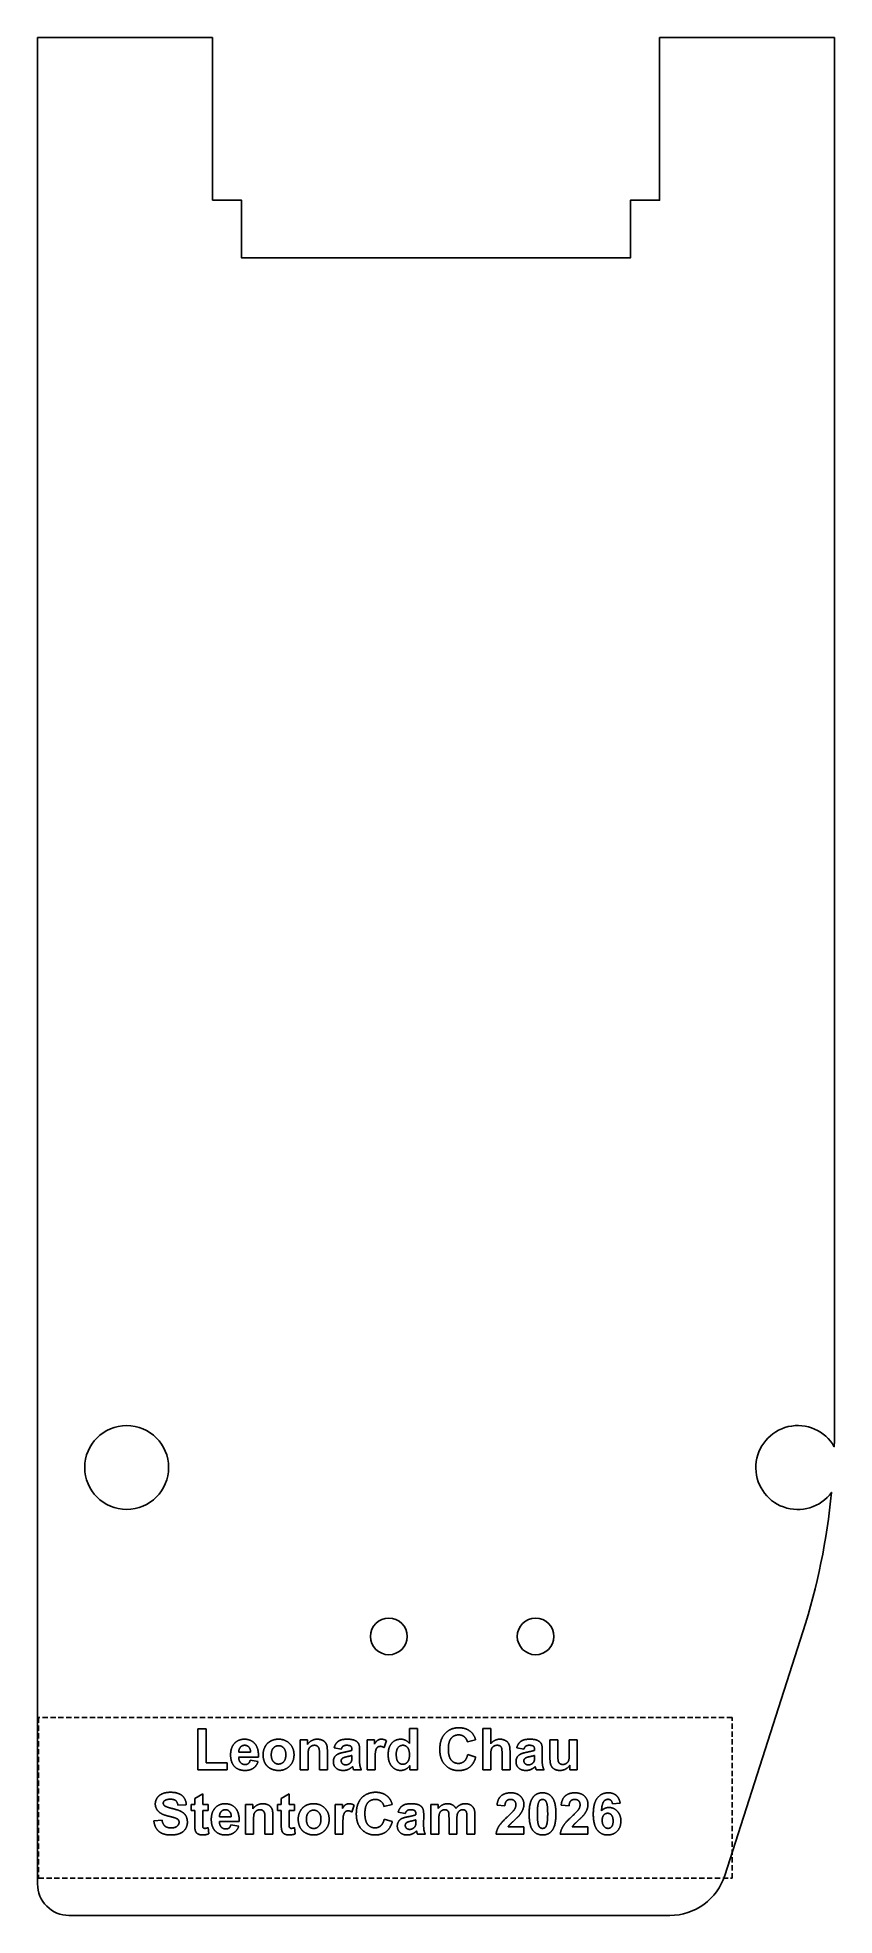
# Model space of a CAD drawing. Header units: millimetres. Extents: x -40 to 36, y -27 to 152.
import ezdxf

# ---------------------------------------------------------------- set-up
doc = ezdxf.new("R2010")
doc.units = ezdxf.units.MM
doc.linetypes.add('DASHED', pattern=[0.75, 0.5, -0.25])
doc.layers.get('0').update_dxf_attribs({"linetype": 'CONTINUOUS'})

msp = doc.modelspace()

# ---------------------------------------------------------------- linework, layer by layer
at = {"linetype": 'DASHED'}
for p, q in [((25.73, -7.74), (-40.4, -7.74)), ((-40.4, -7.74), (-40.4, -23.06)), ((25.73, -23.06), (25.73, -7.74)), ((-40.4, -23.06), (25.73, -23.06))]:
    msp.add_line(p, q, dxfattribs=at)
for p, q in [((-25.2, -12.72), (-25.2, -8.81)), ((-25.2, -8.81), (-24.41, -8.81)), ((-24.41, -8.81), (-24.41, -12.06)), ((-5.03, -10.2), (-5.03, -8.78)), ((-5.03, -8.78), (-4.28, -8.78)), ((-4.28, -8.78), (-4.28, -12.72)), ((1.96, -12.72), (1.96, -8.78)), ((1.96, -8.78), (2.72, -8.78)), ((2.72, -8.78), (2.72, -10.23)), ((-15.46, -12.72), (-15.46, -9.87)), ((-15.46, -9.87), (-14.76, -9.87)), ((-14.76, -9.87), (-14.76, -10.29)), ((-11.53, -10.74), (-12.21, -10.61)), ((-9.07, -12.72), (-9.07, -9.87)), ((-9.07, -9.87), (-8.37, -9.87)), ((-8.37, -9.87), (-8.37, -10.27)), ((-7.22, -9.94), (-7.45, -10.6)), ((1.28, -9.87), (0.49, -10.05)), ((5.89, -10.74), (5.2, -10.61)), ((8.37, -11.67), (8.37, -9.87)), ((8.37, -9.87), (9.12, -9.87)), ((9.12, -9.87), (9.12, -11.18)), ((10.21, -11.07), (10.21, -9.87)), ((10.21, -9.87), (10.96, -9.87)), ((10.96, -9.87), (10.96, -12.72)), ((-24.41, -12.06), (-22.43, -12.06)), ((-22.43, -12.06), (-22.43, -12.72)), ((-19.43, -11.51), (-21.32, -11.51)), ((-21.31, -11.05), (-20.18, -11.05)), ((-20.22, -11.81), (-19.47, -11.94)), ((-14.7, -11.43), (-14.7, -12.72)), ((-13.61, -12.72), (-13.61, -11.26)), ((-12.86, -10.95), (-12.86, -12.72)), ((-10.52, -10.86), (-10.52, -10.78)), ((-10.52, -11.5), (-10.52, -11.35)), ((-9.78, -10.9), (-9.79, -11.78)), ((-8.31, -11.84), (-8.31, -12.72)), ((-4.98, -12.72), (-4.98, -12.3)), ((0.52, -11.27), (1.29, -11.52)), ((2.72, -11.29), (2.72, -12.72)), ((3.8, -12.72), (3.8, -11.21)), ((4.56, -11.05), (4.56, -12.72)), ((6.9, -10.86), (6.9, -10.78)), ((6.9, -11.5), (6.9, -11.35)), ((7.64, -10.9), (7.63, -11.78)), ((10.26, -12.72), (10.26, -12.29)), ((-22.43, -12.72), (-25.2, -12.72)), ((-14.7, -12.72), (-15.46, -12.72)), ((-12.86, -12.72), (-13.61, -12.72)), ((-9.62, -12.72), (-10.36, -12.72)), ((-8.31, -12.72), (-9.07, -12.72)), ((-4.28, -12.72), (-4.98, -12.72)), ((2.72, -12.72), (1.96, -12.72)), ((4.56, -12.72), (3.8, -12.72)), ((7.8, -12.72), (7.06, -12.72)), ((10.96, -12.72), (10.26, -12.72)), ((-26.32, -16.05), (-27.11, -16.09)), ((-25.85, -16.61), (-25.85, -16.01)), ((-25.85, -16.01), (-25.51, -16.01)), ((-25.51, -15.44), (-24.75, -15)), ((-25.51, -16.01), (-25.51, -15.44)), ((-24.75, -15), (-24.75, -16.01)), ((-24.75, -16.01), (-24.24, -16.01)), ((-24.24, -16.01), (-24.24, -16.61)), ((-20.66, -18.86), (-20.66, -16.01)), ((-20.66, -16.01), (-19.96, -16.01)), ((-19.96, -16.01), (-19.96, -16.43)), ((-17.6, -16.61), (-17.6, -16.01)), ((-17.6, -16.01), (-17.26, -16.01)), ((-17.26, -15.44), (-16.5, -15)), ((-17.26, -16.01), (-17.26, -15.44)), ((-16.5, -15), (-16.5, -16.01)), ((-16.5, -16.01), (-15.99, -16.01)), ((-15.99, -16.01), (-15.99, -16.61)), ((-12.13, -18.86), (-12.13, -16.01)), ((-12.13, -16.01), (-11.43, -16.01)), ((-11.43, -16.01), (-11.43, -16.42)), ((-10.29, -16.09), (-10.52, -16.75)), ((-6.68, -16.01), (-7.46, -16.2)), ((-2.99, -16.01), (-2.29, -16.01)), ((-2.99, -18.86), (-2.99, -16.01)), ((-2.29, -16.01), (-2.29, -16.4)), ((4.07, -16.15), (3.32, -16.08)), ((10.19, -16.15), (9.44, -16.08)), ((15.06, -15.89), (14.33, -15.97)), ((-29.41, -17.58), (-28.63, -17.51)), ((-25.51, -16.61), (-25.85, -16.61)), ((-25.51, -17.86), (-25.51, -16.61)), ((-24.24, -16.61), (-24.75, -16.61)), ((-24.75, -16.61), (-24.75, -17.76)), ((-21.27, -17.66), (-23.16, -17.66)), ((-23.14, -17.19), (-22.02, -17.19)), ((-19.9, -17.57), (-19.9, -18.86)), ((-18.81, -18.86), (-18.81, -17.41)), ((-18.06, -17.09), (-18.06, -18.86)), ((-17.26, -16.61), (-17.6, -16.61)), ((-17.26, -17.86), (-17.26, -16.61)), ((-15.99, -16.61), (-16.5, -16.61)), ((-16.5, -16.61), (-16.5, -17.76)), ((-7.44, -17.42), (-6.67, -17.66)), ((-5.43, -16.88), (-6.11, -16.76)), ((-4.42, -17), (-4.42, -16.93)), ((-4.42, -17.64), (-4.42, -17.49)), ((-3.67, -17.05), (-3.68, -17.93)), ((-2.23, -17.48), (-2.23, -18.86)), ((-1.26, -18.86), (-1.26, -17.3)), ((-0.51, -17.49), (-0.51, -18.86)), ((0.45, -18.86), (0.45, -17.23)), ((1.21, -17.04), (1.21, -18.86)), ((-24.24, -18.23), (-24.17, -18.82)), ((-22.06, -17.96), (-21.31, -18.08)), ((-19.9, -18.86), (-20.66, -18.86)), ((-18.06, -18.86), (-18.81, -18.86)), ((-15.99, -18.23), (-15.92, -18.82)), ((-11.38, -18.86), (-12.13, -18.86)), ((-11.38, -17.98), (-11.38, -18.86)), ((-3.51, -18.86), (-4.26, -18.86)), ((-2.23, -18.86), (-2.99, -18.86)), ((-0.51, -18.86), (-1.26, -18.86)), ((1.21, -18.86), (0.45, -18.86)), ((5.88, -18.86), (3.23, -18.86)), ((4.38, -18.16), (5.88, -18.16)), ((5.88, -18.16), (5.88, -18.86)), ((11.99, -18.86), (9.35, -18.86)), ((10.49, -18.16), (11.99, -18.16)), ((11.99, -18.16), (11.99, -18.86))]:
    msp.add_line(p, q)
msp.add_lwpolyline([(-23.82, 136.9), (-23.82, 152.4), (-40.5, 152.4), (-40.5, -23.6, 0.414214), (-37.5, -26.6), (19.8, -26.6, 0.325907), (25.04, -22.78), (32.49, 0.43, 0.054023), (35.22, 13.72, -3.375809), (35.48, 18.07, 0.006382), (35.5, 19.68), (35.5, 152.4), (18.82, 152.4), (18.82, 136.9), (16.04, 136.9), (16.04, 131.4), (-21.04, 131.4), (-21.04, 136.9)], format="xyb", close=True)
for centre, radius in [((-32, 16.1), 4), ((-7, 0), 1.75), ((7, 0), 1.75)]:
    msp.add_circle(centre, radius)
for points in [[(-1.63, -9.26), (-1.13, -8.71), (-0.3, -8.71)], [(-0.3, -8.71), (0.42, -8.71), (0.87, -9.14)], [(-22.09, -11.31), (-22.09, -10.61), (-21.72, -10.2)], [(-21.72, -10.2), (-21.35, -9.8), (-20.78, -9.8)], [(-21.15, -10.56), (-21.31, -10.74), (-21.31, -11.05)], [(-20.74, -10.38), (-20.99, -10.38), (-21.15, -10.56)], [(-20.78, -9.8), (-20.15, -9.8), (-19.78, -10.22)], [(-20.35, -10.55), (-20.51, -10.38), (-20.74, -10.38)], [(-20.18, -11.05), (-20.19, -10.72), (-20.35, -10.55)], [(-19.78, -10.22), (-19.41, -10.64), (-19.43, -11.51)], [(-18.99, -11.25), (-18.99, -10.88), (-18.8, -10.52)], [(-18.8, -10.52), (-18.62, -10.17), (-18.28, -9.99)], [(-18.28, -9.99), (-17.94, -9.8), (-17.52, -9.8)], [(-18.01, -10.64), (-18.21, -10.87), (-18.21, -11.29)], [(-17.52, -10.42), (-17.81, -10.42), (-18.01, -10.64)], [(-17.52, -9.8), (-16.87, -9.8), (-16.46, -10.22)], [(-17.02, -10.64), (-17.22, -10.42), (-17.52, -10.42)], [(-16.82, -11.29), (-16.82, -10.87), (-17.02, -10.64)], [(-16.46, -10.22), (-16.04, -10.64), (-16.04, -11.28)], [(-14.76, -10.29), (-14.38, -9.8), (-13.82, -9.8)], [(-14.43, -10.49), (-14.59, -10.59), (-14.65, -10.77)], [(-14.08, -10.38), (-14.28, -10.38), (-14.43, -10.49)], [(-13.82, -10.46), (-13.93, -10.38), (-14.08, -10.38)], [(-13.82, -9.8), (-13.57, -9.8), (-13.36, -9.89)], [(-13.66, -10.67), (-13.71, -10.53), (-13.82, -10.46)], [(-13.61, -11.26), (-13.61, -10.8), (-13.66, -10.67)], [(-13.36, -9.89), (-13.15, -9.98), (-13.05, -10.12)], [(-13.05, -10.12), (-12.94, -10.26), (-12.9, -10.44)], [(-12.9, -10.44), (-12.86, -10.62), (-12.86, -10.95)], [(-12.21, -10.61), (-12.1, -10.2), (-11.82, -10)], [(-11.82, -10), (-11.54, -9.8), (-10.98, -9.8)], [(-11.35, -10.46), (-11.46, -10.54), (-11.53, -10.74)], [(-11.03, -10.38), (-11.23, -10.38), (-11.35, -10.46)], [(-10.63, -10.47), (-10.73, -10.38), (-11.03, -10.38)], [(-10.98, -9.8), (-10.47, -9.8), (-10.23, -9.92)], [(-10.52, -10.78), (-10.52, -10.57), (-10.63, -10.47)], [(-10.23, -9.92), (-9.98, -10.04), (-9.88, -10.23)], [(-9.88, -10.23), (-9.78, -10.41), (-9.78, -10.9)], [(-8.37, -10.27), (-8.19, -9.99), (-8.04, -9.89)], [(-8.08, -10.57), (-8.19, -10.65), (-8.25, -10.88)], [(-7.81, -10.48), (-7.97, -10.48), (-8.08, -10.57)], [(-8.04, -9.89), (-7.9, -9.8), (-7.72, -9.8)], [(-7.45, -10.6), (-7.64, -10.48), (-7.81, -10.48)], [(-7.72, -9.8), (-7.46, -9.8), (-7.22, -9.94)], [(-7.06, -11.28), (-7.06, -10.56), (-6.72, -10.18)], [(-6.72, -10.18), (-6.38, -9.8), (-5.86, -9.8)], [(-6.11, -10.59), (-6.29, -10.81), (-6.29, -11.23)], [(-5.66, -10.38), (-5.93, -10.38), (-6.11, -10.59)], [(-5.86, -9.8), (-5.38, -9.8), (-5.03, -10.2)], [(-5.21, -10.6), (-5.39, -10.38), (-5.66, -10.38)], [(-5.03, -11.3), (-5.03, -10.81), (-5.21, -10.6)], [(-2.14, -10.79), (-2.14, -9.8), (-1.63, -9.26)], [(-1.05, -9.71), (-1.32, -10.02), (-1.32, -10.73)], [(-1.32, -10.73), (-1.32, -11.47), (-1.05, -11.79)], [(-0.34, -9.39), (-0.78, -9.39), (-1.05, -9.71)], [(0.2, -9.57), (-0.02, -9.39), (-0.34, -9.39)], [(0.49, -10.05), (0.42, -9.75), (0.2, -9.57)], [(0.87, -9.14), (1.14, -9.39), (1.28, -9.87)], [(2.72, -10.23), (3.08, -9.8), (3.59, -9.8)], [(3, -10.47), (2.85, -10.56), (2.79, -10.75)], [(3.34, -10.38), (3.15, -10.38), (3, -10.47)], [(3.61, -10.45), (3.5, -10.38), (3.34, -10.38)], [(3.59, -9.8), (3.85, -9.8), (4.06, -9.9)], [(3.76, -10.64), (3.72, -10.52), (3.61, -10.45)], [(3.8, -11.21), (3.8, -10.76), (3.76, -10.64)], [(4.06, -9.9), (4.27, -10), (4.38, -10.15)], [(4.38, -10.15), (4.48, -10.3), (4.52, -10.48)], [(4.52, -10.48), (4.56, -10.66), (4.56, -11.05)], [(5.2, -10.61), (5.32, -10.2), (5.6, -10)], [(5.6, -10), (5.88, -9.8), (6.44, -9.8)], [(6.07, -10.46), (5.96, -10.54), (5.89, -10.74)], [(6.39, -10.38), (6.18, -10.38), (6.07, -10.46)], [(6.79, -10.47), (6.68, -10.38), (6.39, -10.38)], [(6.44, -9.8), (6.94, -9.8), (7.19, -9.92)], [(6.9, -10.78), (6.9, -10.57), (6.79, -10.47)], [(7.19, -9.92), (7.44, -10.04), (7.54, -10.23)], [(7.54, -10.23), (7.64, -10.41), (7.64, -10.9)], [(-21.81, -12.3), (-22.09, -11.91), (-22.09, -11.31)], [(-20.71, -12.78), (-21.45, -12.78), (-21.81, -12.3)], [(-21.32, -11.51), (-21.31, -11.85), (-21.14, -12.03)], [(-21.14, -12.03), (-20.96, -12.22), (-20.7, -12.22)], [(-20.7, -12.22), (-20.52, -12.22), (-20.4, -12.12)], [(-20.4, -12.12), (-20.28, -12.03), (-20.22, -11.81)], [(-19.47, -11.94), (-19.61, -12.35), (-19.93, -12.57)], [(-18.8, -12.09), (-18.99, -11.74), (-18.99, -11.25)], [(-18.26, -12.61), (-18.62, -12.43), (-18.8, -12.09)], [(-18.21, -11.29), (-18.21, -11.72), (-18.01, -11.94)], [(-18.01, -11.94), (-17.81, -12.17), (-17.52, -12.17)], [(-17.52, -12.17), (-17.22, -12.17), (-17.02, -11.94)], [(-16.46, -12.36), (-16.88, -12.78), (-17.51, -12.78)], [(-17.02, -11.94), (-16.82, -11.72), (-16.82, -11.29)], [(-16.04, -11.28), (-16.04, -11.93), (-16.46, -12.36)], [(-14.65, -10.77), (-14.7, -10.95), (-14.7, -11.43)], [(-12.29, -11.94), (-12.29, -11.7), (-12.18, -11.51)], [(-12.04, -12.54), (-12.29, -12.31), (-12.29, -11.94)], [(-12.18, -11.51), (-12.06, -11.32), (-11.85, -11.22)], [(-11.85, -11.22), (-11.65, -11.12), (-11.25, -11.04)], [(-11.39, -11.6), (-11.54, -11.7), (-11.54, -11.86)], [(-11.54, -11.86), (-11.54, -12.02), (-11.42, -12.14)], [(-11.42, -12.14), (-11.3, -12.25), (-11.12, -12.25)], [(-10.98, -11.46), (-11.29, -11.53), (-11.39, -11.6)], [(-11.25, -11.04), (-10.72, -10.94), (-10.52, -10.86)], [(-11.12, -12.25), (-10.91, -12.25), (-10.73, -12.12)], [(-10.52, -11.35), (-10.67, -11.4), (-10.98, -11.46)], [(-10.46, -12.41), (-10.65, -12.6), (-10.87, -12.69)], [(-10.73, -12.12), (-10.59, -12.02), (-10.55, -11.87)], [(-10.55, -11.87), (-10.52, -11.77), (-10.52, -11.5)], [(-10.43, -12.5), (-10.45, -12.43), (-10.46, -12.41)], [(-10.36, -12.72), (-10.39, -12.64), (-10.43, -12.5)], [(-9.79, -11.78), (-9.79, -12.16), (-9.75, -12.34)], [(-9.75, -12.34), (-9.71, -12.51), (-9.62, -12.72)], [(-8.25, -10.88), (-8.31, -11.11), (-8.31, -11.84)], [(-6.71, -12.39), (-7.06, -11.99), (-7.06, -11.28)], [(-5.87, -12.78), (-6.36, -12.78), (-6.71, -12.39)], [(-6.29, -11.23), (-6.29, -11.69), (-6.17, -11.89)], [(-6.17, -11.89), (-5.98, -12.19), (-5.66, -12.19)], [(-5.66, -12.19), (-5.4, -12.19), (-5.21, -11.97)], [(-4.98, -12.3), (-5.15, -12.54), (-5.39, -12.66)], [(-5.21, -11.97), (-5.03, -11.74), (-5.03, -11.3)], [(-1.64, -12.25), (-2.14, -11.71), (-2.14, -10.79)], [(-0.35, -12.79), (-1.13, -12.79), (-1.64, -12.25)], [(-1.05, -11.79), (-0.78, -12.11), (-0.36, -12.11)], [(-0.36, -12.11), (-0.04, -12.11), (0.19, -11.91)], [(0.7, -12.47), (0.29, -12.79), (-0.35, -12.79)], [(0.19, -11.91), (0.42, -11.7), (0.52, -11.27)], [(1.29, -11.52), (1.11, -12.16), (0.7, -12.47)], [(2.79, -10.75), (2.72, -10.93), (2.72, -11.29)], [(5.13, -11.94), (5.13, -11.7), (5.24, -11.51)], [(5.38, -12.54), (5.13, -12.31), (5.13, -11.94)], [(5.24, -11.51), (5.36, -11.32), (5.57, -11.22)], [(5.57, -11.22), (5.77, -11.12), (6.17, -11.04)], [(6.03, -11.6), (5.88, -11.7), (5.88, -11.86)], [(5.88, -11.86), (5.88, -12.02), (6, -12.14)], [(6, -12.14), (6.12, -12.25), (6.3, -12.25)], [(6.44, -11.46), (6.12, -11.53), (6.03, -11.6)], [(6.17, -11.04), (6.69, -10.94), (6.9, -10.86)], [(6.3, -12.25), (6.5, -12.25), (6.69, -12.12)], [(6.9, -11.35), (6.75, -11.4), (6.44, -11.46)], [(6.96, -12.41), (6.76, -12.6), (6.54, -12.69)], [(6.69, -12.12), (6.83, -12.02), (6.87, -11.87)], [(6.87, -11.87), (6.9, -11.77), (6.9, -11.5)], [(6.98, -12.5), (6.97, -12.43), (6.96, -12.41)], [(7.06, -12.72), (7.03, -12.64), (6.98, -12.5)], [(7.63, -11.78), (7.63, -12.16), (7.67, -12.34)], [(7.67, -12.34), (7.7, -12.51), (7.8, -12.72)], [(8.47, -12.3), (8.37, -12.07), (8.37, -11.67)], [(8.8, -12.66), (8.57, -12.53), (8.47, -12.3)], [(9.12, -11.18), (9.12, -11.78), (9.16, -11.91)], [(9.16, -11.91), (9.21, -12.05), (9.32, -12.13)], [(9.32, -12.13), (9.43, -12.21), (9.59, -12.21)], [(9.59, -12.21), (9.79, -12.21), (9.94, -12.1)], [(10.26, -12.29), (10.1, -12.52), (9.85, -12.65)], [(9.94, -12.1), (10.09, -12), (10.15, -11.84)], [(10.15, -11.84), (10.21, -11.68), (10.21, -11.07)], [(-19.93, -12.57), (-20.24, -12.78), (-20.71, -12.78)], [(-17.51, -12.78), (-17.91, -12.78), (-18.26, -12.61)], [(-11.34, -12.78), (-11.78, -12.78), (-12.04, -12.54)], [(-10.87, -12.69), (-11.09, -12.78), (-11.34, -12.78)], [(-5.39, -12.66), (-5.63, -12.78), (-5.87, -12.78)], [(6.07, -12.78), (5.63, -12.78), (5.38, -12.54)], [(6.54, -12.69), (6.32, -12.78), (6.07, -12.78)], [(9.32, -12.78), (9.03, -12.78), (8.8, -12.66)], [(9.85, -12.65), (9.6, -12.78), (9.32, -12.78)], [(-29.27, -15.96), (-29.27, -15.66), (-29.09, -15.4)], [(-28.9, -16.75), (-29.27, -16.43), (-29.27, -15.96)], [(-29.09, -15.4), (-28.92, -15.13), (-28.6, -15)], [(-28.6, -15), (-28.28, -14.86), (-27.83, -14.86)], [(-28.38, -15.66), (-28.51, -15.75), (-28.51, -15.9)], [(-28.51, -15.9), (-28.51, -16.04), (-28.39, -16.14)], [(-27.84, -15.52), (-28.18, -15.52), (-28.38, -15.66)], [(-27.33, -15.65), (-27.5, -15.52), (-27.84, -15.52)], [(-27.83, -14.86), (-27.09, -14.86), (-26.71, -15.18)], [(-27.11, -16.09), (-27.17, -15.78), (-27.33, -15.65)], [(-26.71, -15.18), (-26.34, -15.51), (-26.32, -16.05)], [(-23.56, -16.35), (-23.19, -15.95), (-22.62, -15.95)], [(-22.62, -15.95), (-21.99, -15.95), (-21.62, -16.37)], [(-19.96, -16.43), (-19.58, -15.95), (-19.02, -15.95)], [(-19.02, -15.95), (-18.77, -15.95), (-18.56, -16.04)], [(-18.56, -16.04), (-18.35, -16.13), (-18.25, -16.27)], [(-14.93, -16.13), (-14.59, -15.95), (-14.17, -15.95)], [(-14.17, -15.95), (-13.52, -15.95), (-13.11, -16.37)], [(-11.43, -16.42), (-11.25, -16.13), (-11.11, -16.04)], [(-11.11, -16.04), (-10.97, -15.95), (-10.78, -15.95)], [(-10.78, -15.95), (-10.53, -15.95), (-10.29, -16.09)], [(-10.1, -16.93), (-10.1, -15.95), (-9.59, -15.4)], [(-9.59, -15.4), (-9.08, -14.86), (-8.25, -14.86)], [(-9, -15.85), (-9.28, -16.17), (-9.28, -16.87)], [(-8.29, -15.54), (-8.73, -15.54), (-9, -15.85)], [(-7.76, -15.72), (-7.98, -15.54), (-8.29, -15.54)], [(-8.25, -14.86), (-7.53, -14.86), (-7.08, -15.29)], [(-7.46, -16.2), (-7.53, -15.89), (-7.76, -15.72)], [(-7.08, -15.29), (-6.81, -15.54), (-6.68, -16.01)], [(-5.71, -16.15), (-5.43, -15.95), (-4.88, -15.95)], [(-4.88, -15.95), (-4.37, -15.95), (-4.12, -16.07)], [(-4.12, -16.07), (-3.88, -16.19), (-3.78, -16.37)], [(-2.29, -16.4), (-1.92, -15.95), (-1.4, -15.95)], [(-1.4, -15.95), (-1.13, -15.95), (-0.93, -16.06)], [(-0.93, -16.06), (-0.73, -16.17), (-0.6, -16.4)], [(-0.6, -16.4), (-0.41, -16.17), (-0.19, -16.06)], [(-0.19, -16.06), (0.03, -15.95), (0.27, -15.95)], [(0.27, -15.95), (0.59, -15.95), (0.8, -16.07)], [(0.8, -16.07), (1.02, -16.2), (1.13, -16.45)], [(3.32, -16.08), (3.39, -15.45), (3.74, -15.18)], [(3.74, -15.18), (4.09, -14.91), (4.63, -14.91)], [(4.23, -15.68), (4.09, -15.82), (4.07, -16.15)], [(4.61, -15.54), (4.37, -15.54), (4.23, -15.68)], [(4.98, -15.67), (4.85, -15.54), (4.61, -15.54)], [(4.63, -14.91), (5.21, -14.91), (5.54, -15.22)], [(4.96, -16.52), (5.12, -16.29), (5.12, -16.06)], [(5.12, -16.06), (5.12, -15.81), (4.98, -15.67)], [(5.54, -15.22), (5.88, -15.54), (5.88, -16.01)], [(5.88, -16.01), (5.88, -16.27), (5.78, -16.51)], [(6.38, -16.91), (6.38, -15.8), (6.77, -15.31)], [(6.77, -15.31), (7.09, -14.91), (7.66, -14.91)], [(7.25, -15.94), (7.17, -16.23), (7.17, -16.92)], [(7.42, -15.62), (7.31, -15.71), (7.25, -15.94)], [(7.66, -15.54), (7.52, -15.54), (7.42, -15.62)], [(7.66, -14.91), (8.23, -14.91), (8.56, -15.32)], [(7.9, -15.62), (7.8, -15.54), (7.66, -15.54)], [(8.08, -15.97), (8.01, -15.71), (7.9, -15.62)], [(8.15, -16.92), (8.15, -16.23), (8.08, -15.97)], [(8.56, -15.32), (8.94, -15.8), (8.94, -16.92)], [(9.44, -16.08), (9.5, -15.45), (9.86, -15.18)], [(9.86, -15.18), (10.21, -14.91), (10.74, -14.91)], [(10.35, -15.68), (10.21, -15.82), (10.19, -16.15)], [(10.73, -15.54), (10.49, -15.54), (10.35, -15.68)], [(11.1, -15.67), (10.96, -15.54), (10.73, -15.54)], [(10.74, -14.91), (11.33, -14.91), (11.66, -15.22)], [(11.08, -16.52), (11.24, -16.29), (11.24, -16.06)], [(11.24, -16.06), (11.24, -15.81), (11.1, -15.67)], [(11.66, -15.22), (11.99, -15.54), (11.99, -16.01)], [(11.99, -16.01), (11.99, -16.27), (11.9, -16.51)], [(12.5, -16.95), (12.5, -15.87), (12.9, -15.39)], [(12.9, -15.39), (13.3, -14.91), (13.94, -14.91)], [(13.49, -15.75), (13.33, -15.96), (13.28, -16.64)], [(13.9, -15.53), (13.66, -15.53), (13.49, -15.75)], [(14.19, -15.64), (14.08, -15.53), (13.9, -15.53)], [(13.94, -14.91), (14.39, -14.91), (14.69, -15.16)], [(14.33, -15.97), (14.3, -15.75), (14.19, -15.64)], [(14.69, -15.16), (14.98, -15.41), (15.06, -15.89)], [(-28.93, -18.59), (-29.33, -18.24), (-29.41, -17.58)], [(-28.01, -17.14), (-28.64, -16.98), (-28.9, -16.75)], [(-28.63, -17.51), (-28.56, -17.9), (-28.35, -18.08)], [(-28.39, -16.14), (-28.24, -16.27), (-27.66, -16.41)], [(-27.37, -17.31), (-27.51, -17.26), (-28.01, -17.14)], [(-27.66, -16.41), (-27.08, -16.54), (-26.8, -16.69)], [(-27.08, -17.48), (-27.17, -17.38), (-27.37, -17.31)], [(-27.2, -18.1), (-27, -17.94), (-27, -17.72)], [(-27, -17.72), (-27, -17.58), (-27.08, -17.48)], [(-26.8, -16.69), (-26.52, -16.84), (-26.36, -17.09)], [(-26.21, -17.72), (-26.21, -18.06), (-26.39, -18.35)], [(-26.36, -17.09), (-26.21, -17.34), (-26.21, -17.72)], [(-25.48, -18.39), (-25.51, -18.26), (-25.51, -17.86)], [(-24.75, -17.76), (-24.75, -18.11), (-24.74, -18.17)], [(-23.93, -17.46), (-23.93, -16.75), (-23.56, -16.35)], [(-23.65, -18.44), (-23.93, -18.05), (-23.93, -17.46)], [(-23.16, -17.66), (-23.15, -17.99), (-22.98, -18.18)], [(-22.99, -16.7), (-23.15, -16.88), (-23.14, -17.19)], [(-22.58, -16.52), (-22.83, -16.52), (-22.99, -16.7)], [(-22.19, -16.69), (-22.35, -16.52), (-22.58, -16.52)], [(-22.02, -17.19), (-22.02, -16.87), (-22.19, -16.69)], [(-21.62, -16.37), (-21.25, -16.79), (-21.27, -17.66)], [(-19.85, -16.92), (-19.9, -17.09), (-19.9, -17.57)], [(-19.63, -16.63), (-19.79, -16.74), (-19.85, -16.92)], [(-19.28, -16.52), (-19.48, -16.52), (-19.63, -16.63)], [(-19.02, -16.6), (-19.13, -16.52), (-19.28, -16.52)], [(-18.86, -16.81), (-18.91, -16.67), (-19.02, -16.6)], [(-18.81, -17.41), (-18.81, -16.95), (-18.86, -16.81)], [(-18.25, -16.27), (-18.14, -16.41), (-18.1, -16.58)], [(-18.1, -16.58), (-18.06, -16.76), (-18.06, -17.09)], [(-17.23, -18.39), (-17.26, -18.26), (-17.26, -17.86)], [(-16.5, -17.76), (-16.5, -18.11), (-16.49, -18.17)], [(-15.64, -17.4), (-15.64, -17.02), (-15.45, -16.67)], [(-15.45, -18.23), (-15.64, -17.89), (-15.64, -17.4)], [(-15.45, -16.67), (-15.27, -16.32), (-14.93, -16.13)], [(-14.66, -16.79), (-14.86, -17.01), (-14.86, -17.44)], [(-14.86, -17.44), (-14.86, -17.86), (-14.66, -18.09)], [(-14.16, -16.56), (-14.46, -16.56), (-14.66, -16.79)], [(-13.67, -16.79), (-13.87, -16.56), (-14.16, -16.56)], [(-13.47, -17.43), (-13.47, -17.01), (-13.67, -16.79)], [(-13.67, -18.09), (-13.47, -17.86), (-13.47, -17.43)], [(-13.11, -16.37), (-12.69, -16.79), (-12.69, -17.43)], [(-12.69, -17.43), (-12.69, -18.08), (-13.11, -18.5)], [(-11.32, -17.03), (-11.38, -17.25), (-11.38, -17.98)], [(-11.14, -16.71), (-11.25, -16.8), (-11.32, -17.03)], [(-10.87, -16.62), (-11.03, -16.62), (-11.14, -16.71)], [(-10.52, -16.75), (-10.71, -16.62), (-10.87, -16.62)], [(-9.59, -18.39), (-10.1, -17.86), (-10.1, -16.93)], [(-9.28, -16.87), (-9.28, -17.62), (-9.01, -17.93)], [(-7.76, -18.05), (-7.54, -17.85), (-7.44, -17.42)], [(-6.67, -17.66), (-6.84, -18.3), (-7.26, -18.62)], [(-6.19, -18.08), (-6.19, -17.84), (-6.07, -17.65)], [(-6.11, -16.76), (-5.99, -16.34), (-5.71, -16.15)], [(-6.07, -17.65), (-5.96, -17.46), (-5.75, -17.36)], [(-5.75, -17.36), (-5.54, -17.26), (-5.15, -17.19)], [(-5.24, -16.6), (-5.36, -16.68), (-5.43, -16.88)], [(-5.29, -17.74), (-5.43, -17.85), (-5.43, -18.01)], [(-4.88, -17.61), (-5.19, -17.68), (-5.29, -17.74)], [(-4.93, -16.52), (-5.13, -16.52), (-5.24, -16.6)], [(-5.15, -17.19), (-4.62, -17.09), (-4.42, -17)], [(-4.52, -16.62), (-4.63, -16.52), (-4.93, -16.52)], [(-4.42, -17.49), (-4.56, -17.54), (-4.88, -17.61)], [(-4.42, -16.93), (-4.42, -16.71), (-4.52, -16.62)], [(-4.45, -18.01), (-4.42, -17.92), (-4.42, -17.64)], [(-3.78, -16.37), (-3.67, -16.55), (-3.67, -17.05)], [(-2.17, -16.89), (-2.23, -17.07), (-2.23, -17.48)], [(-1.97, -16.62), (-2.11, -16.71), (-2.17, -16.89)], [(-1.66, -16.52), (-1.83, -16.52), (-1.97, -16.62)], [(-1.43, -16.58), (-1.51, -16.52), (-1.66, -16.52)], [(-1.3, -16.76), (-1.34, -16.64), (-1.43, -16.58)], [(-1.26, -17.3), (-1.26, -16.88), (-1.3, -16.76)], [(-0.45, -16.9), (-0.51, -17.09), (-0.51, -17.49)], [(-0.25, -16.62), (-0.38, -16.72), (-0.45, -16.9)], [(0.05, -16.52), (-0.11, -16.52), (-0.25, -16.62)], [(0.38, -16.69), (0.27, -16.52), (0.05, -16.52)], [(0.45, -17.23), (0.45, -16.81), (0.38, -16.69)], [(1.13, -16.45), (1.21, -16.63), (1.21, -17.04)], [(3.49, -18.11), (3.7, -17.75), (4.34, -17.17)], [(4.34, -17.17), (4.85, -16.69), (4.96, -16.52)], [(4.98, -17.52), (4.63, -17.85), (4.53, -17.95)], [(5.48, -17.02), (5.34, -17.19), (4.98, -17.52)], [(5.78, -16.51), (5.68, -16.75), (5.48, -17.02)], [(6.73, -18.49), (6.38, -18.05), (6.38, -16.91)], [(7.17, -16.92), (7.17, -17.61), (7.24, -17.87)], [(7.24, -17.87), (7.31, -18.13), (7.42, -18.22)], [(8.07, -17.9), (8.15, -17.61), (8.15, -16.92)], [(8.94, -16.92), (8.94, -18.04), (8.55, -18.53)], [(9.61, -18.11), (9.82, -17.75), (10.45, -17.17)], [(10.45, -17.17), (10.96, -16.69), (11.08, -16.52)], [(11.1, -17.52), (10.74, -17.85), (10.65, -17.95)], [(11.6, -17.02), (11.46, -17.19), (11.1, -17.52)], [(11.9, -16.51), (11.8, -16.75), (11.6, -17.02)], [(12.89, -18.47), (12.5, -18), (12.5, -16.95)], [(13.28, -16.64), (13.57, -16.31), (13.99, -16.31)], [(13.5, -17.03), (13.35, -17.2), (13.35, -17.54)], [(13.35, -17.54), (13.35, -17.9), (13.52, -18.1)], [(13.87, -16.86), (13.65, -16.86), (13.5, -17.03)], [(14.24, -17.04), (14.09, -16.86), (13.87, -16.86)], [(13.99, -16.31), (14.46, -16.31), (14.8, -16.67)], [(14.39, -17.6), (14.39, -17.22), (14.24, -17.04)], [(14.25, -18.14), (14.39, -17.98), (14.39, -17.6)], [(15.13, -17.6), (15.13, -18.2), (14.78, -18.57)], [(14.8, -16.67), (15.13, -17.03), (15.13, -17.6)], [(-27.78, -18.93), (-28.53, -18.93), (-28.93, -18.59)], [(-28.35, -18.08), (-28.14, -18.26), (-27.77, -18.26)], [(-26.93, -18.79), (-27.27, -18.93), (-27.78, -18.93)], [(-27.77, -18.26), (-27.39, -18.26), (-27.2, -18.1)], [(-26.39, -18.35), (-26.58, -18.65), (-26.93, -18.79)], [(-25.38, -18.68), (-25.45, -18.57), (-25.48, -18.39)], [(-25.14, -18.86), (-25.3, -18.79), (-25.38, -18.68)], [(-24.77, -18.93), (-24.97, -18.93), (-25.14, -18.86)], [(-24.17, -18.82), (-24.44, -18.93), (-24.77, -18.93)], [(-24.74, -18.17), (-24.72, -18.23), (-24.67, -18.26)], [(-24.67, -18.26), (-24.62, -18.3), (-24.54, -18.3)], [(-24.54, -18.3), (-24.44, -18.3), (-24.24, -18.23)], [(-22.55, -18.93), (-23.29, -18.93), (-23.65, -18.44)], [(-22.98, -18.18), (-22.8, -18.36), (-22.54, -18.36)], [(-21.77, -18.71), (-22.08, -18.93), (-22.55, -18.93)], [(-22.54, -18.36), (-22.36, -18.36), (-22.24, -18.27)], [(-22.24, -18.27), (-22.12, -18.17), (-22.06, -17.96)], [(-21.31, -18.08), (-21.45, -18.5), (-21.77, -18.71)], [(-17.13, -18.68), (-17.2, -18.57), (-17.23, -18.39)], [(-16.89, -18.86), (-17.05, -18.79), (-17.13, -18.68)], [(-16.52, -18.93), (-16.72, -18.93), (-16.89, -18.86)], [(-15.92, -18.82), (-16.19, -18.93), (-16.52, -18.93)], [(-16.49, -18.17), (-16.47, -18.23), (-16.42, -18.26)], [(-16.42, -18.26), (-16.37, -18.3), (-16.29, -18.3)], [(-16.29, -18.3), (-16.19, -18.3), (-15.99, -18.23)], [(-14.91, -18.75), (-15.27, -18.57), (-15.45, -18.23)], [(-14.16, -18.93), (-14.55, -18.93), (-14.91, -18.75)], [(-14.66, -18.09), (-14.46, -18.31), (-14.16, -18.31)], [(-14.16, -18.31), (-13.87, -18.31), (-13.67, -18.09)], [(-13.11, -18.5), (-13.53, -18.93), (-14.16, -18.93)], [(-8.3, -18.93), (-9.09, -18.93), (-9.59, -18.39)], [(-9.01, -17.93), (-8.74, -18.25), (-8.31, -18.25)], [(-8.31, -18.25), (-7.99, -18.25), (-7.76, -18.05)], [(-7.26, -18.62), (-7.67, -18.93), (-8.3, -18.93)], [(-5.93, -18.69), (-6.19, -18.45), (-6.19, -18.08)], [(-5.24, -18.93), (-5.68, -18.93), (-5.93, -18.69)], [(-5.43, -18.01), (-5.43, -18.17), (-5.32, -18.28)], [(-5.32, -18.28), (-5.2, -18.4), (-5.01, -18.4)], [(-4.77, -18.83), (-4.99, -18.93), (-5.24, -18.93)], [(-5.01, -18.4), (-4.81, -18.4), (-4.63, -18.26)], [(-4.36, -18.55), (-4.55, -18.74), (-4.77, -18.83)], [(-4.63, -18.26), (-4.49, -18.16), (-4.45, -18.01)], [(-4.33, -18.64), (-4.35, -18.57), (-4.36, -18.55)], [(-4.26, -18.86), (-4.29, -18.79), (-4.33, -18.64)], [(-3.68, -17.93), (-3.68, -18.3), (-3.65, -18.48)], [(-3.65, -18.48), (-3.61, -18.66), (-3.51, -18.86)], [(3.23, -18.86), (3.27, -18.47), (3.49, -18.11)], [(4.53, -17.95), (4.44, -18.06), (4.38, -18.16)], [(7.66, -18.93), (7.09, -18.93), (6.73, -18.49)], [(7.42, -18.22), (7.52, -18.3), (7.66, -18.3)], [(7.66, -18.3), (7.8, -18.3), (7.91, -18.22)], [(8.55, -18.53), (8.23, -18.93), (7.66, -18.93)], [(7.91, -18.22), (8.01, -18.13), (8.07, -17.9)], [(9.35, -18.86), (9.39, -18.47), (9.61, -18.11)], [(10.65, -17.95), (10.55, -18.06), (10.49, -18.16)], [(13.87, -18.93), (13.27, -18.93), (12.89, -18.47)], [(13.52, -18.1), (13.69, -18.3), (13.91, -18.3)], [(14.78, -18.57), (14.42, -18.93), (13.87, -18.93)], [(13.91, -18.3), (14.11, -18.3), (14.25, -18.14)]]:
    msp.add_open_spline(points, degree=2)

doc.saveas('drawing.dxf')
